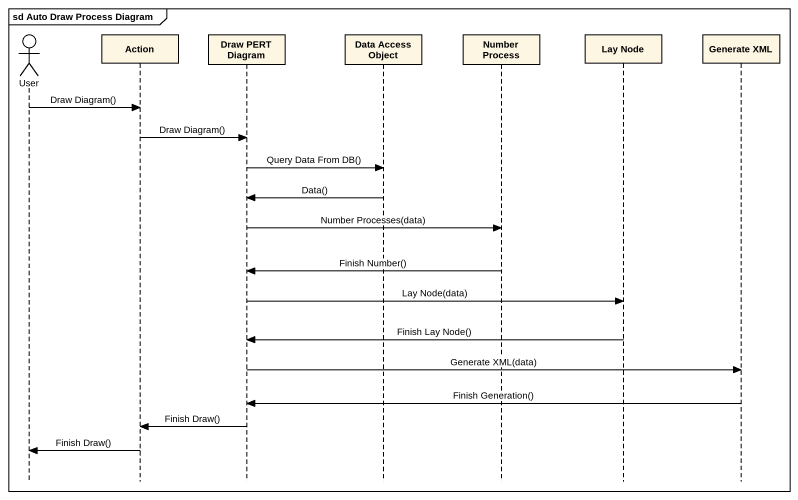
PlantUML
@startuml
mainframe sd Auto Draw Process Diagram
hide footbox
actor User
participant "Action" as Action_
participant "Draw PERT Diagram" as Draw_PERT_Diagram
participant "Data Access Object" as Data_Access_Object
participant "Number Process" as Number_Process
participant "Lay Node" as Lay_Node
participant "Generate XML" as Generate_XML

User -> Action_ : Draw Diagram()
Action_ -> Draw_PERT_Diagram : Draw Diagram()
Draw_PERT_Diagram -> Data_Access_Object : Query Data From DB()
Data_Access_Object -> Draw_PERT_Diagram : Data()
Draw_PERT_Diagram -> Number_Process : Number Processes(data)
Number_Process -> Draw_PERT_Diagram : Finish Number()
Draw_PERT_Diagram -> Lay_Node : Lay Node(data)
Lay_Node -> Draw_PERT_Diagram : Finish Lay Node()
Draw_PERT_Diagram -> Generate_XML : Generate XML(data)
Generate_XML -> Draw_PERT_Diagram : Finish Generation()
Draw_PERT_Diagram -> Action_ : Finish Draw()
Action_ -> User : Finish Draw()
@enduml
